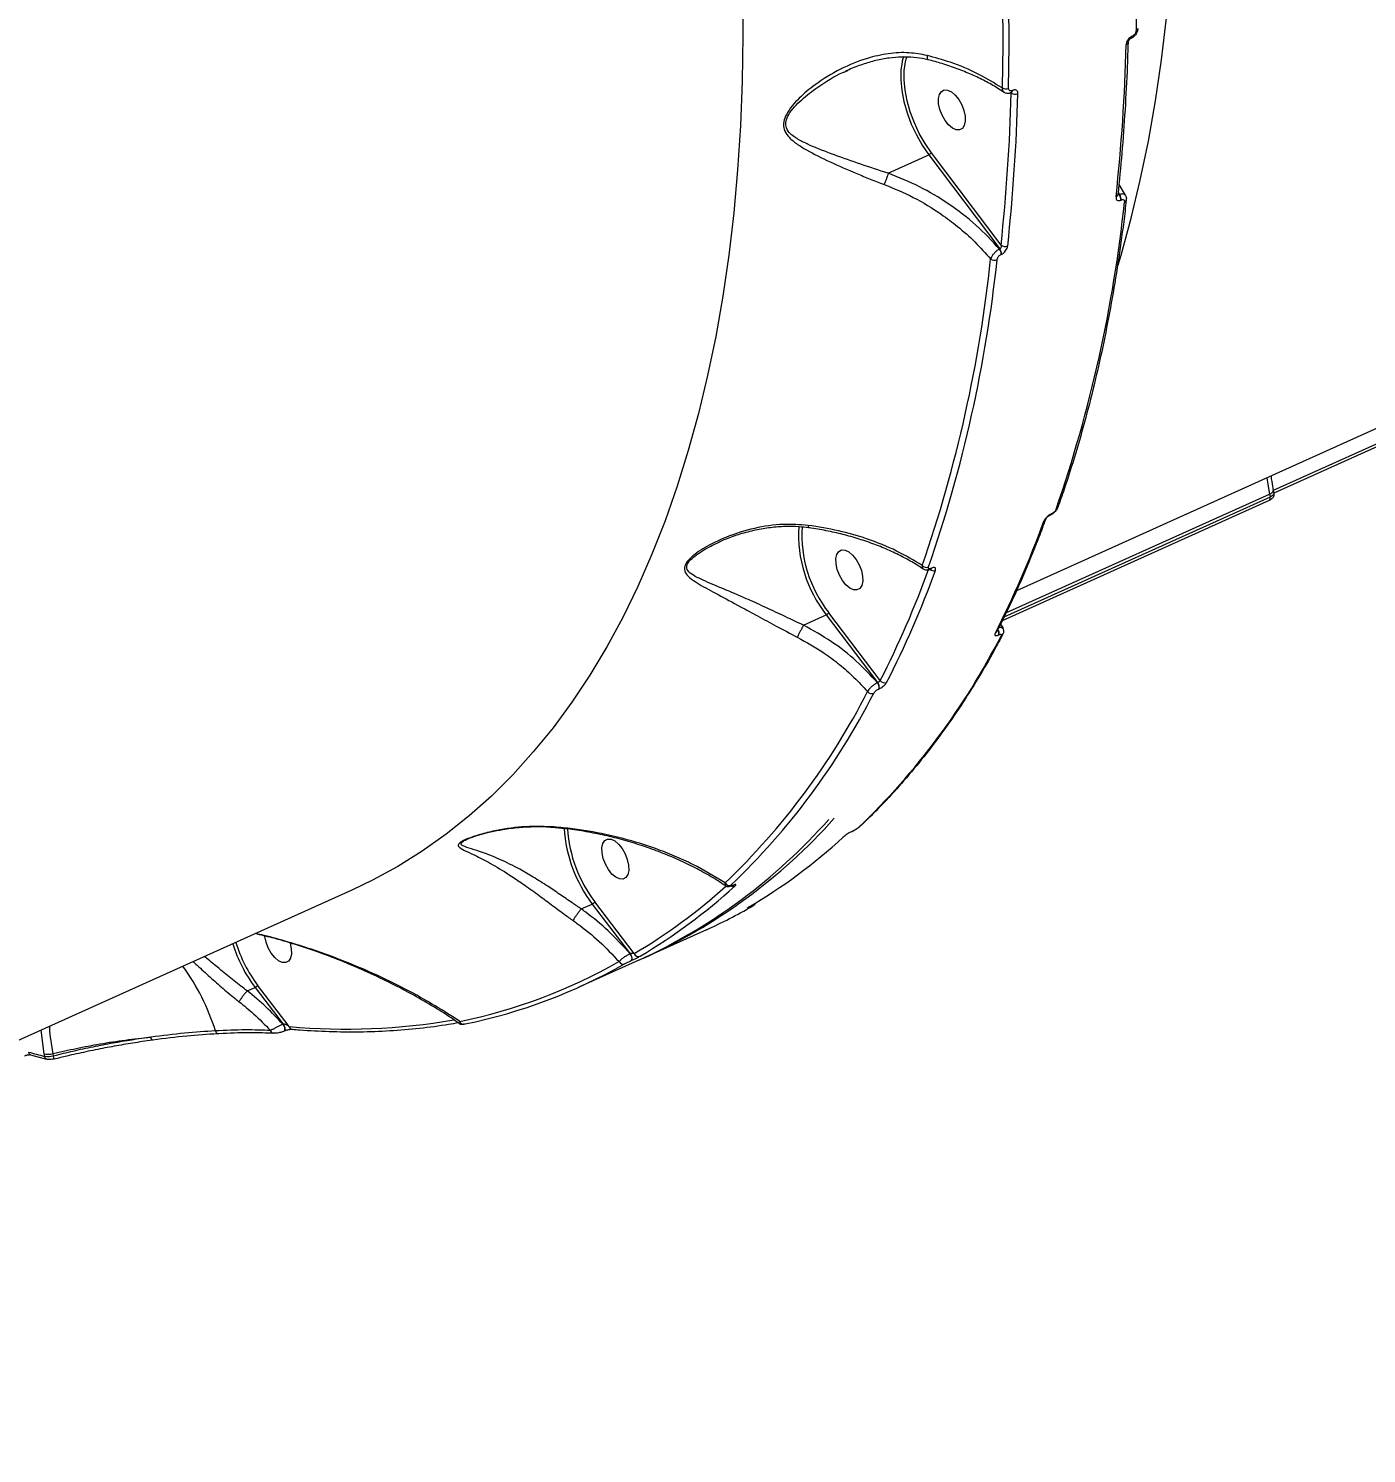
# Model space of a CAD drawing. Header units: millimetres. Extents: x -8422 to 28150, y -6982 to 5510.
# Drawn here: x 3471.5 to 3751.2, y 1146.4 to 1444.4 of the extents above; entities that cross this region are included whole.
import ezdxf

# ---------------------------------------------------------------- set-up
doc = ezdxf.new("R2010")
doc.units = ezdxf.units.MM
doc.layers.add('DIKOM_ОБЪЕКТ', color=7, linetype='Continuous')
doc.layers.add('DIKOM_РАЗМЕР_ОБЪЕКТА', color=7, linetype='Continuous')
doc.styles.add('style1', font='arial.ttf', dxfattribs={"width": 0.8})
doc.dimstyles.new('1-50', dxfattribs={"dimtxt": 300, "dimasz": 200, "dimexe": 100, "dimexo": 0, "dimgap": 100, "dimtad": 1, "dimdec": 0, "dimtxsty": 'style1', "dimcen": 0, "dimclrd": 7, "dimclre": 7, "dimadec": 1, "dimazin": 2, "dimtfac": 1, "dimtdec": 0, "dimtmove": 1, "dimatfit": 3, "dimfxl": 0, "dimlwd": 25, "dimlwe": 18, "dimarcsym": 0})

# ---------------------------------------------------------------- blocks, each defined once
blk = doc.blocks.new('*D1')
at = {"layer": 'Defpoints', "color": 0, "transparency": 16777216}
for p in [(-5348.28, 1737.01), (6047.45, 1360.22), (6047.45, -3315.33)]:
    blk.add_point(p, dxfattribs=at)
at = {"layer": 'DIKOM_РАЗМЕР_ОБЪЕКТА', "color": 7, "lineweight": 18, "transparency": 16777216}
for p, q in [((-5348.28, 1737.01), (-5348.28, -3415.33)), ((6047.45, 1360.22), (6047.45, -3415.33))]:
    blk.add_line(p, q, dxfattribs=at)
at = {"layer": 'DIKOM_РАЗМЕР_ОБЪЕКТА', "color": 7, "lineweight": 25, "transparency": 16777216}
blk.add_line((-5148.28, -3315.33), (5847.45, -3315.33), dxfattribs=at)
at = {"layer": 'DIKOM_РАЗМЕР_ОБЪЕКТА', "color": 7, "transparency": 16777216}
for points in [[(-5148.28, -3282), (-5148.28, -3348.67), (-5348.28, -3315.33)], [(5847.45, -3282), (5847.45, -3348.67), (6047.45, -3315.33)]]:
    blk.add_solid(points, dxfattribs=at)
at = {"layer": 'DIKOM_РАЗМЕР_ОБЪЕКТА', "color": 0, "transparency": 16777216, "insert": (349.59, -3062.16), "char_height": 300, "attachment_point": 5, "style": 'style1'}
blk.add_mtext('11400', dxfattribs=at)

msp = doc.modelspace()

# ---------------------------------------------------------------- linework, layer by layer
at = {"layer": 'DIKOM_ОБЪЕКТ', "color": 7, "linetype": 'Continuous', "lineweight": 15}
for p, q in [((3702.02, 1442.35), (3701.98, 1442.33)), ((3702.24, 1442.79), (3702.19, 1442.78)), ((3654.99, 1438.01), (3655.11, 1438.42)), ((3642.33, 1435.41), (3642.8, 1435.6)), ((3918.39, 1435.17), (3678.02, 1326.84)), ((3677, 1431.01), (3676.96, 1430.99)), ((3677.22, 1431.45), (3677.17, 1431.43)), ((3651.23, 1414.15), (3659.73, 1417.98)), ((3659.73, 1417.98), (3674.56, 1398.31)), ((3674.82, 1399.12), (3660.26, 1418.44)), ((3699.55, 1409.63), (3699.27, 1409.99)), ((3699.29, 1410.23), (3699.61, 1409.65)), ((3699.45, 1411.8), (3700.79, 1409.56)), ((3699.61, 1409.65), (3699.55, 1409.63)), ((3699.9, 1408.52), (3699.96, 1408.55)), ((3674.56, 1398.31), (3674.5, 1398.28)), ((3674.85, 1397.17), (3674.92, 1397.2)), ((3756.52, 1358.96), (3731.73, 1347.79)), ((3756.33, 1358.25), (3731.83, 1347.21)), ((3675.85, 1322.18), (3730.96, 1347.02)), ((3730.96, 1347.02), (3731.08, 1346.42)), ((3731.73, 1347.78), (3731.84, 1347.16)), ((3730.88, 1345.7), (3675.04, 1320.53)), ((3731.08, 1346.42), (3675.43, 1321.34)), ((3685.16, 1342.67), (3685.1, 1342.64)), ((3685.33, 1342.88), (3685.27, 1342.85)), ((3615.61, 1336.84), (3615.89, 1336.96)), ((3660.1, 1331.33), (3660.04, 1331.3)), ((3660.28, 1331.54), (3660.21, 1331.51)), ((3633.51, 1319.64), (3638.28, 1321.79)), ((3638.28, 1321.79), (3649.02, 1307.62)), ((3649.56, 1308.05), (3638.81, 1322.24)), ((3673.89, 1318.19), (3673.89, 1318.2)), ((3674.31, 1317.6), (3674.36, 1317.62)), ((3674.7, 1319.85), (3675.23, 1319)), ((3649.02, 1307.62), (3648.97, 1307.61)), ((3649.27, 1306.28), (3649.31, 1306.3)), ((3643.72, 1276.49), (3643.64, 1276.45)), ((3643.8, 1276.54), (3643.72, 1276.5)), ((3563.11, 1274.81), (3563.26, 1274.87)), ((3539.04, 1264.2), (3298.67, 1155.86)), ((3618.63, 1265.17), (3618.55, 1265.13)), ((3618.71, 1265.22), (3618.63, 1265.18)), ((3618.71, 1265.2), (3618.63, 1265.16)), ((3587.04, 1260.28), (3589.35, 1261.32)), ((3589.35, 1261.32), (3597.27, 1250.93)), ((3598.12, 1250.95), (3589.87, 1261.77)), ((3622.46, 1260.74), (3622.48, 1260.75)), ((3587.04, 1260.28), (3587.04, 1260.27)), ((3613.2, 1255.94), (3600.67, 1250.29)), ((3599.1, 1249.59), (3586.57, 1243.94)), ((3597.27, 1250.93), (3597.24, 1250.91)), ((3597.42, 1249.45), (3597.44, 1249.46)), ((3517.21, 1243.14), (3518.83, 1243.87)), ((3517.21, 1243.14), (3517.21, 1243.13)), ((3518.83, 1243.87), (3524.71, 1236.2)), ((3525.96, 1235.7), (3519.35, 1244.32)), ((3474.06, 1234.91), (3474.7, 1230.01)), ((3511.09, 1234.2), (3510.83, 1234.18)), ((3522.72, 1234.29), (3522.74, 1234.29)), ((3524.71, 1236.2), (3524.64, 1236.17)), ((3524.86, 1234.72), (3524.79, 1234.69)), ((3475.33, 1228.84), (3471.98, 1229.74)), ((3474.7, 1230.01), (3474.8, 1229.46)), ((3476.72, 1229.53), (3476.63, 1230.04))]:
    msp.add_line(p, q, dxfattribs=at)
at = {"layer": 'DIKOM_ОБЪЕКТ', "color": 7, "linetype": 'Continuous', "lineweight": 15, "flags": 128}
for points in [[(3698.93, 1519.38), (3700.07, 1509.6), (3701.04, 1499.9), (3701.82, 1490.3), (3702.43, 1480.8), (3702.85, 1471.42), (3703.1, 1462.14), (3703.16, 1452.99), (3703.04, 1443.96)], [(3670.96, 1507.22), (3672.1, 1497.46), (3673.06, 1487.78), (3673.84, 1478.2), (3674.44, 1468.73), (3674.86, 1459.36), (3675.11, 1450.11), (3675.17, 1440.98), (3675.05, 1431.97)], [(3676.41, 1431.89), (3676.53, 1440.92), (3676.46, 1450.07), (3676.22, 1459.34), (3675.8, 1468.73), (3675.19, 1478.23), (3674.41, 1487.83), (3673.45, 1497.52), (3672.31, 1507.31)], [(3620.78, 1452.57), (3620.85, 1442.89), (3620.7, 1433.37), (3620.33, 1424.02), (3619.73, 1414.84), (3618.92, 1405.84), (3617.88, 1397.03), (3616.63, 1388.43), (3615.15, 1380.03), (3613.46, 1371.86), (3611.55, 1363.9), (3609.43, 1356.18), (3607.1, 1348.69), (3604.56, 1341.45), (3601.81, 1334.46), (3598.86, 1327.73), (3595.71, 1321.27), (3592.36, 1315.07), (3588.81, 1309.15), (3585.07, 1303.52), (3581.14, 1298.17), (3577.02, 1293.12), (3572.73, 1288.36), (3568.25, 1283.9), (3563.61, 1279.75), (3558.79, 1275.91), (3553.81, 1272.38), (3548.67, 1269.17), (3543.38, 1266.28), (3539.04, 1264.2)], [(3699.32, 1394.98), (3699.92, 1397), (3702.03, 1404.72), (3703.94, 1412.68), (3705.63, 1420.86), (3707.1, 1429.26), (3708.36, 1437.86), (3709.39, 1446.67)], [(3654.11, 1437.37), (3653.88, 1435.73), (3653.85, 1433.67), (3654.06, 1431.45), (3654.51, 1429.14), (3655.18, 1426.78), (3656.06, 1424.43), (3657.13, 1422.15), (3658.36, 1419.98), (3659.73, 1417.98)], [(3654.41, 1438.54), (3654.16, 1437.59), (3654.11, 1437.37)], [(3660.26, 1418.44), (3658.93, 1420.38), (3657.73, 1422.48), (3656.69, 1424.69), (3655.84, 1426.97), (3655.19, 1429.26), (3654.76, 1431.5), (3654.56, 1433.65), (3654.59, 1435.65), (3654.85, 1437.46), (3654.99, 1438.01)], [(3665.24, 1430.49), (3665.98, 1429.57), (3666.6, 1428.47), (3667.06, 1427.28), (3667.31, 1426.09), (3667.34, 1425.02), (3667.14, 1424.13), (3666.73, 1423.51), (3666.15, 1423.2), (3665.43, 1423.22), (3664.64, 1423.59), (3663.85, 1424.26), (3663.11, 1425.19), (3662.48, 1426.29), (3662.03, 1427.48), (3661.77, 1428.66), (3661.74, 1429.74), (3661.94, 1430.63), (3662.35, 1431.25), (3662.94, 1431.56), (3663.65, 1431.53), (3664.44, 1431.17), (3665.24, 1430.49)], [(3730.43, 1350.45), (3730.63, 1349.03), (3730.96, 1347.02)], [(3730.96, 1347.02), (3731.25, 1347.16), (3731.47, 1347.32), (3731.63, 1347.48), (3731.72, 1347.63), (3731.73, 1347.78)], [(3643.79, 1334.3), (3644.53, 1333.37), (3645.15, 1332.27), (3645.61, 1331.08), (3645.86, 1329.9), (3645.89, 1328.82), (3645.69, 1327.93), (3645.28, 1327.31), (3644.7, 1327), (3643.98, 1327.03), (3643.19, 1327.39), (3642.4, 1328.06), (3641.66, 1328.99), (3641.03, 1330.09), (3640.58, 1331.28), (3640.32, 1332.46), (3640.3, 1333.54), (3640.49, 1334.43), (3640.9, 1335.05), (3641.49, 1335.36), (3642.2, 1335.33), (3642.99, 1334.97), (3643.79, 1334.3)], [(3643.64, 1276.45), (3643.67, 1276.47), (3643.72, 1276.5)], [(3643.72, 1276.49), (3643.75, 1276.5), (3643.8, 1276.54)], [(3645.21, 1277.44), (3645.15, 1277.39), (3645.01, 1277.31)], [(3594.85, 1273.83), (3595.59, 1272.9), (3596.22, 1271.8), (3596.67, 1270.61), (3596.93, 1269.43), (3596.96, 1268.35), (3596.76, 1267.46), (3596.35, 1266.84), (3595.76, 1266.53), (3595.05, 1266.56), (3594.26, 1266.92), (3593.46, 1267.59), (3592.72, 1268.52), (3592.1, 1269.62), (3591.64, 1270.81), (3591.39, 1271.99), (3591.36, 1273.07), (3591.56, 1273.96), (3591.97, 1274.58), (3592.55, 1274.89), (3593.27, 1274.86), (3594.06, 1274.5), (3594.85, 1273.83)], [(3618.56, 1265.13), (3618.58, 1265.14), (3618.63, 1265.18)], [(3618.63, 1265.17), (3618.66, 1265.18), (3618.71, 1265.22)], [(3526.15, 1253.17), (3526.16, 1253.16), (3526.41, 1251.98), (3526.44, 1250.9), (3526.24, 1250.01), (3525.83, 1249.39), (3525.25, 1249.08), (3524.53, 1249.11), (3523.74, 1249.47), (3522.95, 1250.14), (3522.21, 1251.07), (3521.58, 1252.17), (3521.13, 1253.36), (3520.87, 1254.54), (3520.86, 1254.64)], [(3597.24, 1250.91), (3597.37, 1250.72), (3597.48, 1250.5), (3597.56, 1250.28), (3597.6, 1250.05), (3597.61, 1249.85), (3597.58, 1249.67), (3597.51, 1249.54), (3597.42, 1249.45)], [(3597.27, 1250.93), (3597.4, 1250.73), (3597.5, 1250.51), (3597.58, 1250.29), (3597.62, 1250.06), (3597.63, 1249.86), (3597.6, 1249.68), (3597.54, 1249.55), (3597.44, 1249.46)], [(3510.55, 1234.78), (3510.61, 1234.62), (3510.69, 1234.48), (3510.78, 1234.37), (3510.87, 1234.28), (3510.98, 1234.23), (3511.08, 1234.21), (3511.09, 1234.21)], [(3511.09, 1234.21), (3511.19, 1234.22), (3511.29, 1234.27)], [(3524.64, 1236.17), (3524.79, 1235.94), (3524.9, 1235.68), (3524.98, 1235.41), (3525, 1235.16), (3524.98, 1234.95), (3524.91, 1234.78), (3524.79, 1234.69), (3524.78, 1234.68)], [(3524.71, 1236.2), (3524.86, 1235.97), (3524.97, 1235.71), (3525.05, 1235.44), (3525.07, 1235.19), (3525.05, 1234.98), (3524.97, 1234.81), (3524.86, 1234.72)], [(3497.37, 1232.89), (3497.39, 1232.89), (3497.45, 1232.9), (3497.49, 1232.95)], [(3476.79, 1228.91), (3476.79, 1228.9), (3476.78, 1228.9)]]:
    msp.add_lwpolyline(points, dxfattribs=at)
at = {"layer": 'DIKOM_ОБЪЕКТ', "color": 7, "linetype": 'Continuous', "lineweight": 15}
for centre, radius, start, end in [((3701.74, 1442.72), 0.46, 301.4689, 6.8213), ((3701.78, 1442.74), 0.462, 302.272, 6.7209), ((3702.87, 1444.49), 0.551, 287.9101, 351.3241), ((3302.88, 1451.68), 398.26, 353.8757, 358.4675), ((3700.83, 1441.55), 0.548, 287.7298, 351.4965), ((3280, 1441.55), 397.09, 353.8655, 358.4594), ((3675.81, 1433.31), 1.54, 240.4023, 292.9071), ((3280.4, 1441.46), 398.09, 353.866, 358.4592), ((3677.76, 1432.14), 1.5, 237.2938, 293.1695), ((3676.71, 1431.38), 0.462, 302.004, 6.736), ((3676.76, 1431.4), 0.461, 301.8862, 6.7557), ((3659.26, 1419.06), 1.17, 293.7541, 328.1924), ((3698.67, 1409.73), 0.572, 289.1932, 349.5417), ((3698.22, 1408.59), 1.68, 357.4584, 37.8568), ((3698.28, 1408.62), 1.68, 357.4584, 37.8568), ((3412.12, 1438.66), 290.13, 340.9282, 353.9568), ((3700.45, 1408.66), 0.578, 289.5164, 349.0633), ((3673.17, 1397.25), 1.68, 357.4575, 37.8465), ((3673.23, 1397.27), 1.68, 357.4573, 37.8465), ((3675.68, 1400.22), 1.4, 231.8111, 292.492), ((3384.88, 1426.72), 289.38, 340.9151, 353.9469), ((3385.6, 1426.63), 290.01, 340.915, 353.947), ((3673.47, 1397.35), 1.41, 234.3963, 292.2361), ((3686.08, 1344.45), 0.644, 292.3416, 339.2432), ((3730.49, 1346.19), 0.63, 309.2064, 20.8261), ((3490.75, 1411.21), 205.26, 332.9568, 340.1013), ((3683.51, 1341.94), 0.644, 292.3478, 339.5626), ((3684.95, 1342.94), 0.332, 296.0641, 344.1767), ((3685.01, 1342.97), 0.333, 296.5198, 344.1354), ((3659.83, 1338.66), 27.37, 176.7253, 218.0664), ((3659.38, 1338.5), 26.22, 176.2523, 218.3052), ((3659.24, 1332.94), 1.22, 223.505, 290.8776), ((3467.31, 1401.15), 204.66, 332.9407, 340.088), ((3468.2, 1400.97), 205.16, 332.941, 340.088), ((3660.66, 1332.21), 1.19, 232.7163, 291.3435), ((3659.89, 1331.6), 0.334, 296.677, 344.0434), ((3659.96, 1331.63), 0.332, 295.596, 344.1458), ((3541.44, 1385.52), 149.79, 313.7446, 332.9606), ((3673.29, 1318.51), 0.677, 293.3423, 332.1719), ((3673.09, 1318), 1.28, 341.9346, 34.2136), ((3673.12, 1318.02), 1.29, 342.0043, 35.4505), ((3674.59, 1318.05), 0.678, 293.377, 331.7774), ((3513.85, 1373.7), 149.41, 313.7244, 332.9447), ((3514.85, 1373.49), 149.74, 313.7243, 332.9447), ((3647.8, 1306.46), 1.15, 218.7314, 290.3265), ((3647.88, 1306.67), 1.44, 344.2864, 40.7034), ((3647.93, 1306.69), 1.44, 344.2792, 40.7106), ((3650.5, 1308.73), 1.16, 215.682, 290.2624), ((3549.63, 1357.78), 118.97, 294.5739, 318.5343), ((3551.32, 1358.31), 118.76, 294.1402, 318.2589), ((3612.55, 1278.95), 29.15, 183.5692, 217.2314), ((3612.4, 1278.88), 28.29, 183.7274, 217.2154), ((3561.94, 1362.42), 118.19, 300.5441, 312.5129), ((3538.32, 1352.39), 117.75, 300.5188, 312.0788), ((3539.32, 1352.21), 118.17, 300.5224, 312.4926), ((3618, 1266.24), 1.02, 210.319, 289.7165), ((3618.8, 1265.9), 0.896, 245.6916, 292.4622), ((3567.01, 1358.43), 112.42, 294.2632, 299.75), ((3622.22, 1261.08), 0.416, 305.1584, 348.7563), ((3622.24, 1261.09), 0.416, 305.1379, 349.3162), ((3543.67, 1262.3), 30.93, 197.5188, 216.5815), ((3543.49, 1262.22), 30.05, 197.3264, 216.557), ((3538.98, 1347.43), 112.97, 281.5722, 299.6899), ((3540.04, 1347.16), 113.22, 281.5722, 299.6899), ((3595.8, 1249.7), 0.952, 205.6893, 289.7712), ((3599.01, 1251.32), 0.968, 202.2431, 289.3866), ((3464.86, 1220.31), 47.93, 17.5796, 35.7323), ((3537.89, 1366.94), 131.78, 264.8044, 279.8217), ((3562.45, 1237.04), 0.858, 199.9621, 290.4602), ((3522.83, 1235.08), 0.792, 195.2365, 261.8253), ((3526.77, 1235.88), 0.83, 192.3598, 261.9897), ((3497.87, 1233.55), 0.828, 184.8147, 232.8165), ((3521.44, 1411.42), 187.84, 254.5705, 255.6232), ((3472.21, 1230.45), 0.754, 188.0231, 252.07), ((3475.6, 1233.83), 3.92, 256.6666, 285.1256), ((3475.55, 1229.57), 0.763, 188.5163, 252.9608), ((3475.03, 1229.02), 1.77, 356.3999, 16.8518)]:
    msp.add_arc(centre, radius, start, end, dxfattribs=at)
for points, knots in [([(3702.19, 1442.78), (3702.11, 1442.73), (3701.89, 1442.62), (3701.56, 1442.32), (3701.25, 1441.91), (3701.04, 1441.46), (3701.01, 1441.17), (3700.99, 1441.03)], [0, 0, 0, 0, 0.140749, 0.355296, 0.57002, 0.784981, 1, 1, 1, 1]), ([(3701.98, 1442.33), (3701.95, 1442.31), (3701.9, 1442.29), (3701.77, 1442.19), (3701.63, 1442.05), (3701.5, 1441.87), (3701.41, 1441.69), (3701.37, 1441.55), (3701.37, 1441.48), (3701.37, 1441.47), (3701.37, 1441.47)], [0, 0, 0, 0, 0.116287, 0.258295, 0.403753, 0.564645, 0.726338, 0.866582, 0.997446, 1, 1, 1, 1]), ([(3703.4, 1444.4), (3703.4, 1444.34), (3703.41, 1444.06), (3703.24, 1443.55), (3702.84, 1442.92), (3702.39, 1442.5), (3702.08, 1442.4), (3702.02, 1442.38)], [0, 0, 0, 0, 0.076517, 0.330706, 0.615394, 0.916827, 1, 1, 1, 1]), ([(3703.04, 1443.96), (3703.03, 1443.87), (3703.01, 1443.68), (3702.87, 1443.37), (3702.67, 1443.1), (3702.44, 1442.9), (3702.3, 1442.82), (3702.24, 1442.79)], [0, 0, 0, 0, 0.214288, 0.428456, 0.64291, 0.857752, 1, 1, 1, 1]), ([(3659.35, 1438.77), (3658.1, 1439), (3655.43, 1439.5), (3651.21, 1439.23), (3646.36, 1438.15), (3641.14, 1436.01), (3636.38, 1433.09), (3633.08, 1430.36), (3631.11, 1428.24), (3629.95, 1426.58), (3629.46, 1425.33), (3629.3, 1424.27), (3629.42, 1423.14), (3630.34, 1421.68), (3632, 1420.31), (3634.86, 1418.55), (3639.02, 1416.5), (3643.61, 1414.49), (3647.46, 1412.91), (3649.4, 1412.17), (3650.38, 1411.8)], [0, 0, 0, 0, 0.059057, 0.126773, 0.196529, 0.289998, 0.386194, 0.452771, 0.486432, 0.520908, 0.548914, 0.554251, 0.580048, 0.615212, 0.661736, 0.709495, 0.806142, 0.905606, 0.952554, 1, 1, 1, 1]), ([(3701.37, 1441.47), (3701.32, 1439.83), (3701.17, 1435.09), (3700.77, 1427.36), (3700.12, 1418.37), (3699.53, 1412.53), (3699.24, 1409.63)], [0, 0, 0, 0, 0.14989, 0.434712, 0.719549, 1, 1, 1, 1]), ([(3659.52, 1437.86), (3659.34, 1437.91), (3658.39, 1438.18), (3656.56, 1438.39), (3654.03, 1438.49), (3651.36, 1438.26), (3648.6, 1437.75), (3645.81, 1436.91), (3643.7, 1436.13), (3642.56, 1435.56), (3642.33, 1435.44)], [0, 0, 0, 0, 0.031565, 0.16814, 0.312717, 0.465073, 0.623878, 0.787334, 0.956278, 1, 1, 1, 1]), ([(3659.35, 1438.77), (3659.35, 1438.74), (3659.34, 1438.62), (3659.35, 1438.34), (3659.4, 1438.03), (3659.49, 1437.96), (3659.54, 1437.92)], [0, 0, 0, 0, 0.066808, 0.261712, 0.634806, 1, 1, 1, 1]), ([(3675.05, 1431.97), (3673.43, 1432.98), (3670.16, 1435.01), (3664.76, 1437.26), (3660.98, 1438.32), (3659.35, 1438.77)], [0, 0, 0, 0, 0.355857, 0.721482, 1, 1, 1, 1]), ([(3675.38, 1431.05), (3674.94, 1431.35), (3673.73, 1432.18), (3671.49, 1433.43), (3668.69, 1434.79), (3665.68, 1436.01), (3662.62, 1437.06), (3660.52, 1437.62), (3659.52, 1437.88)], [0, 0, 0, 0, 0.101142, 0.282288, 0.465096, 0.64933, 0.834595, 1, 1, 1, 1]), ([(3651.23, 1414.15), (3651.23, 1414.15), (3649.27, 1414.74), (3645.39, 1416.05), (3639.85, 1417.99), (3635.61, 1419.61), (3632.62, 1421.05), (3630.9, 1422.17), (3629.89, 1423.42), (3629.76, 1424.44), (3629.92, 1425.39), (3630.42, 1426.54), (3631.6, 1428.05), (3633.61, 1430.03), (3636.96, 1432.53), (3640.07, 1434.55), (3642.14, 1435.34), (3642.33, 1435.41)], [0, 0, 0, 0, 0.000024, 0.134141, 0.271818, 0.413081, 0.478001, 0.543998, 0.590615, 0.623745, 0.630588, 0.66698, 0.71252, 0.759869, 0.853445, 0.986861, 1, 1, 1, 1]), ([(3675.05, 1431.97), (3675.06, 1431.8), (3675.09, 1431.47), (3675.24, 1431.17), (3675.38, 1431.11), (3675.41, 1431.1)], [0, 0, 0, 0, 0.461246, 0.922062, 1, 1, 1, 1]), ([(3676.96, 1430.99), (3676.96, 1430.99), (3676.77, 1430.88), (3676.36, 1430.8), (3675.81, 1430.84), (3675.54, 1431.02), (3675.43, 1431.09)], [0, 0, 0, 0, 0.000504, 0.401892, 0.753919, 1, 1, 1, 1]), ([(3677.17, 1431.43), (3677.11, 1431.41), (3676.97, 1431.35), (3676.75, 1431.35), (3676.56, 1431.45), (3676.43, 1431.63), (3676.41, 1431.81), (3676.41, 1431.89)], [0, 0, 0, 0, 0.142274, 0.357097, 0.571551, 0.785711, 1, 1, 1, 1]), ([(3677.05, 1431.03), (3677.06, 1431.03), (3677.06, 1431.03), (3677.04, 1431.02), (3677, 1431.01), (3677, 1431)], [0, 0, 0, 0, 0.322619, 0.986097, 1, 1, 1, 1]), ([(3678.35, 1430.76), (3678.34, 1430.89), (3678.33, 1431.15), (3678.13, 1431.43), (3677.84, 1431.57), (3677.52, 1431.57), (3677.3, 1431.48), (3677.22, 1431.45)], [0, 0, 0, 0, 0.215013, 0.429976, 0.644691, 0.859234, 1, 1, 1, 1]), ([(3651.23, 1414.15), (3651.18, 1413.97), (3651.06, 1413.6), (3650.84, 1412.96), (3650.63, 1412.4), (3650.47, 1412.02), (3650.4, 1411.85), (3650.38, 1411.8)], [0, 0, 0, 0, 0.248793, 0.497578, 0.746371, 0.912679, 1, 1, 1, 1]), ([(3651.23, 1414.15), (3651.23, 1414.15), (3651.23, 1414.15), (3651.23, 1414.15), (3651.23, 1414.15), (3651.23, 1414.15)], [0, 0, 0, 0, 0.488877, 0.858939, 1, 1, 1, 1]), ([(3674.5, 1398.28), (3672.91, 1399.98), (3669.7, 1403.43), (3663.99, 1407.78), (3657.82, 1411.5), (3653.45, 1413.26), (3651.23, 1414.15)], [0, 0, 0, 0, 0.251651, 0.50986, 0.751871, 1, 1, 1, 1]), ([(3650.38, 1411.8), (3652.43, 1410.95), (3656.6, 1409.23), (3661.67, 1406.11), (3665.92, 1402.92), (3669.44, 1399.82), (3671.57, 1397.41), (3672.65, 1396.2)], [0, 0, 0, 0, 0.239879, 0.485875, 0.639421, 0.818549, 1, 1, 1, 1]), ([(3699.24, 1409.63), (3699.24, 1409.62), (3699.23, 1409.6), (3699.23, 1409.61), (3699.23, 1409.61)], [0, 0, 0, 0, 0.527453, 1, 1, 1, 1]), ([(3699.55, 1409.63), (3699.51, 1409.61), (3699.47, 1409.6), (3699.38, 1409.61), (3699.32, 1409.62), (3699.28, 1409.65), (3699.28, 1409.65)], [0, 0, 0, 0, 0.396715, 0.481733, 0.995215, 1, 1, 1, 1]), ([(3700.78, 1409.56), (3700.78, 1409.57), (3700.74, 1409.69), (3700.51, 1409.79), (3700.12, 1409.82), (3699.78, 1409.71), (3699.61, 1409.65)], [0, 0, 0, 0, 0.049259, 0.365403, 0.682324, 1, 1, 1, 1]), ([(3700.78, 1409.55), (3700.82, 1409.49), (3700.96, 1409.31), (3701.04, 1408.95), (3701.01, 1408.67), (3701, 1408.55)], [0, 0, 0, 0, 0.198858, 0.647673, 1, 1, 1, 1]), ([(3701.01, 1408.55), (3700.83, 1407.02), (3700.31, 1402.58), (3699.29, 1395.38), (3697.9, 1387), (3696.32, 1378.8), (3694.54, 1370.81), (3692.56, 1363.01), (3690.4, 1355.43), (3688.42, 1349.18), (3687.13, 1345.51), (3686.68, 1344.22)], [0, 0, 0, 0, 0.065274, 0.189306, 0.313343, 0.437382, 0.561422, 0.68546, 0.809496, 0.933528, 1, 1, 1, 1]), ([(3698.86, 1409.19), (3698.86, 1409.09), (3698.85, 1408.86), (3698.97, 1408.59), (3699.2, 1408.42), (3699.52, 1408.38), (3699.77, 1408.47), (3699.9, 1408.52)], [0, 0, 0, 0, 0.1742, 0.389608, 0.595834, 0.797904, 1, 1, 1, 1]), ([(3699.96, 1408.55), (3700.05, 1408.58), (3700.21, 1408.64), (3700.42, 1408.61), (3700.57, 1408.5), (3700.65, 1408.33), (3700.64, 1408.18), (3700.64, 1408.11)], [0, 0, 0, 0, 0.203961, 0.407977, 0.613548, 0.826562, 1, 1, 1, 1]), ([(3674.5, 1398.28), (3674.41, 1398.23), (3674.15, 1398.09), (3673.7, 1397.75), (3673.22, 1397.25), (3672.83, 1396.7), (3672.71, 1396.37), (3672.65, 1396.2)], [0, 0, 0, 0, 0.113168, 0.325929, 0.547984, 0.775432, 1, 1, 1, 1]), ([(3674.82, 1399.12), (3674.83, 1399.04), (3674.85, 1398.89), (3674.82, 1398.67), (3674.76, 1398.49), (3674.68, 1398.39), (3674.62, 1398.34), (3674.59, 1398.32), (3674.56, 1398.31)], [0, 0, 0, 0, 0.255353, 0.498891, 0.716715, 0.861629, 0.906955, 1, 1, 1, 1]), ([(3674.92, 1397.2), (3674.98, 1397.23), (3675.19, 1397.33), (3675.53, 1397.6), (3675.87, 1398.02), (3676.13, 1398.49), (3676.19, 1398.78), (3676.22, 1398.93)], [0, 0, 0, 0, 0.108299, 0.320439, 0.543063, 0.771573, 1, 1, 1, 1]), ([(3674, 1396.05), (3674.02, 1396.14), (3674.06, 1396.33), (3674.23, 1396.64), (3674.45, 1396.91), (3674.67, 1397.08), (3674.81, 1397.15), (3674.85, 1397.17)], [0, 0, 0, 0, 0.228854, 0.45786, 0.678551, 0.888374, 1, 1, 1, 1]), ([(3731.26, 1350.83), (3731.31, 1350.44), (3731.43, 1349.44), (3731.61, 1348.41), (3731.73, 1347.78)], [0, 0, 0, 0, 0.39305, 1, 1, 1, 1]), ([(3731.82, 1347.16), (3731.84, 1347.07), (3731.88, 1346.85), (3731.79, 1346.52), (3731.6, 1346.2), (3731.31, 1345.93), (3731.06, 1345.77), (3730.89, 1345.71), (3730.88, 1345.7)], [0, 0, 0, 0, 0.139718, 0.333338, 0.518246, 0.714696, 0.990166, 1, 1, 1, 1]), ([(3731.83, 1347.16), (3731.83, 1347.09), (3731.83, 1346.93), (3731.56, 1346.66), (3731.24, 1346.5), (3731.08, 1346.42)], [0, 0, 0, 0, 0.31349, 0.656701, 1, 1, 1, 1]), ([(3686.67, 1344.23), (3686.66, 1344.17), (3686.59, 1343.93), (3686.31, 1343.54), (3685.82, 1343.06), (3685.41, 1342.76), (3685.18, 1342.68), (3685.16, 1342.68)], [0, 0, 0, 0, 0.077264, 0.365484, 0.655196, 0.967264, 1, 1, 1, 1]), ([(3684.11, 1341.71), (3683.65, 1340.47), (3682.32, 1336.88), (3679.97, 1331.11), (3677.04, 1324.49), (3674.94, 1320.28), (3673.89, 1318.19)], [0, 0, 0, 0, 0.149888, 0.434573, 0.719245, 1, 1, 1, 1]), ([(3685.27, 1342.85), (3685.2, 1342.81), (3685, 1342.72), (3684.64, 1342.47), (3684.24, 1342.11), (3683.92, 1341.71), (3683.81, 1341.47), (3683.75, 1341.35)], [0, 0, 0, 0, 0.108291, 0.320419, 0.54308, 0.771575, 1, 1, 1, 1]), ([(3685.1, 1342.64), (3685.05, 1342.62), (3684.94, 1342.56), (3684.74, 1342.43), (3684.52, 1342.25), (3684.33, 1342.05), (3684.19, 1341.87), (3684.12, 1341.74), (3684.11, 1341.73), (3684.11, 1341.72)], [0, 0, 0, 0, 0.1263, 0.263183, 0.424213, 0.601332, 0.762934, 0.907023, 1, 1, 1, 1]), ([(3686.33, 1343.86), (3686.29, 1343.78), (3686.22, 1343.62), (3686.01, 1343.36), (3685.75, 1343.12), (3685.51, 1342.96), (3685.38, 1342.9), (3685.33, 1342.88)], [0, 0, 0, 0, 0.228789, 0.457833, 0.678477, 0.888346, 1, 1, 1, 1]), ([(3634.48, 1340.5), (3632.75, 1340.63), (3628.98, 1340.91), (3623.16, 1340), (3617.97, 1338.38), (3614.27, 1336.66), (3611.98, 1335.32), (3610.42, 1334.2), (3609.19, 1333.03), (3608.7, 1332.15), (3608.54, 1331.24), (3608.89, 1330.29), (3610.07, 1329.24), (3612.22, 1327.85), (3615.58, 1326.05), (3619.77, 1323.81), (3623.91, 1321.57), (3627.88, 1319.39), (3630.74, 1317.89), (3632.22, 1317.11)], [0, 0, 0, 0, 0.079018, 0.172179, 0.268057, 0.328729, 0.361058, 0.393899, 0.422332, 0.451319, 0.459944, 0.498991, 0.544604, 0.591434, 0.68762, 0.786581, 0.854676, 0.924444, 1, 1, 1, 1]), ([(3634.57, 1339.97), (3633.91, 1340.06), (3632.28, 1340.28), (3629.63, 1340.29), (3626.58, 1340.06), (3623.41, 1339.53), (3620.3, 1338.71), (3617.66, 1337.82), (3616.17, 1337.13), (3615.6, 1336.86)], [0, 0, 0, 0, 0.101914, 0.250214, 0.406953, 0.571152, 0.743378, 0.901661, 1, 1, 1, 1]), ([(3658.36, 1332.1), (3656.62, 1333.15), (3653.1, 1335.28), (3647.09, 1337.67), (3640.84, 1339.48), (3636.62, 1340.16), (3634.48, 1340.5)], [0, 0, 0, 0, 0.262565, 0.532662, 0.763646, 1, 1, 1, 1]), ([(3634.48, 1340.5), (3634.48, 1340.45), (3634.49, 1340.31), (3634.51, 1340.11), (3634.54, 1339.98), (3634.57, 1340.01), (3634.58, 1340.01)], [0, 0, 0, 0, 0.169548, 0.492333, 0.975299, 1, 1, 1, 1]), ([(3658.56, 1331.32), (3658.21, 1331.57), (3657.05, 1332.38), (3654.83, 1333.63), (3651.93, 1335.08), (3648.82, 1336.39), (3645.57, 1337.53), (3642.19, 1338.52), (3638.71, 1339.31), (3636.16, 1339.8), (3634.76, 1339.97), (3634.57, 1339.99)], [0, 0, 0, 0, 0.056742, 0.188941, 0.321436, 0.454234, 0.587036, 0.718328, 0.849127, 0.979493, 1, 1, 1, 1]), ([(3633.51, 1319.63), (3633.51, 1319.63), (3632.03, 1320.32), (3629.21, 1321.65), (3625.21, 1323.53), (3621.04, 1325.41), (3616.68, 1327.27), (3613.16, 1328.7), (3610.81, 1329.83), (3609.52, 1330.67), (3609.05, 1331.48), (3609.15, 1332.22), (3609.37, 1332.66), (3609.91, 1333.35), (3610.83, 1334.17), (3612.37, 1335.2), (3613.99, 1336.14), (3615.11, 1336.62), (3615.61, 1336.84)], [0, 0, 0, 0, 0.000047, 0.109402, 0.209145, 0.31131, 0.452468, 0.597244, 0.662774, 0.7294, 0.782535, 0.79398, 0.823565, 0.83243, 0.871019, 0.91659, 0.963241, 1, 1, 1, 1]), ([(3658.36, 1332.1), (3658.35, 1331.98), (3658.32, 1331.72), (3658.41, 1331.46), (3658.54, 1331.38), (3658.58, 1331.36)], [0, 0, 0, 0, 0.365558, 0.818631, 1, 1, 1, 1]), ([(3660.04, 1331.31), (3660, 1331.29), (3659.78, 1331.18), (3659.39, 1331.11), (3658.91, 1331.14), (3658.68, 1331.29), (3658.59, 1331.35)], [0, 0, 0, 0, 0.081556, 0.48175, 0.795069, 1, 1, 1, 1]), ([(3660.21, 1331.51), (3660.13, 1331.48), (3659.97, 1331.42), (3659.78, 1331.42), (3659.67, 1331.49), (3659.63, 1331.63), (3659.66, 1331.75), (3659.68, 1331.8)], [0, 0, 0, 0, 0.203959, 0.408026, 0.613526, 0.826499, 1, 1, 1, 1]), ([(3660.23, 1331.38), (3660.23, 1331.38), (3660.24, 1331.38), (3660.19, 1331.37), (3660.13, 1331.34), (3660.1, 1331.33)], [0, 0, 0, 0, 0.186255, 0.666502, 1, 1, 1, 1]), ([(3661.1, 1331.1), (3661.12, 1331.18), (3661.17, 1331.36), (3661.11, 1331.57), (3660.93, 1331.68), (3660.65, 1331.68), (3660.4, 1331.59), (3660.28, 1331.54)], [0, 0, 0, 0, 0.174151, 0.389576, 0.595819, 0.797878, 1, 1, 1, 1]), ([(3638.81, 1322.24), (3638.8, 1322.23), (3638.79, 1322.21), (3638.75, 1322.15), (3638.68, 1322.07), (3638.56, 1321.96), (3638.42, 1321.85), (3638.33, 1321.81), (3638.28, 1321.79)], [0, 0, 0, 0, 0.070159, 0.141449, 0.356038, 0.570753, 0.785413, 1, 1, 1, 1]), ([(3633.51, 1319.63), (3633.42, 1319.46), (3633.24, 1319.13), (3632.92, 1318.52), (3632.62, 1317.92), (3632.4, 1317.47), (3632.28, 1317.22), (3632.24, 1317.13), (3632.22, 1317.11)], [0, 0, 0, 0, 0.212692, 0.4254, 0.638111, 0.850805, 0.961928, 1, 1, 1, 1]), ([(3633.51, 1319.64), (3633.51, 1319.63), (3633.51, 1319.63), (3633.51, 1319.63), (3633.51, 1319.63)], [0, 0, 0, 0, 0.619143, 1, 1, 1, 1]), ([(3648.97, 1307.61), (3647.55, 1309.13), (3644.66, 1312.23), (3639.43, 1316.32), (3635.5, 1318.52), (3633.51, 1319.64)], [0, 0, 0, 0, 0.325732, 0.659683, 1, 1, 1, 1]), ([(3675.18, 1317.73), (3674.61, 1316.64), (3672.93, 1313.49), (3670.03, 1308.46), (3666.41, 1302.73), (3662.62, 1297.25), (3658.67, 1292.03), (3654.55, 1287.07), (3650.34, 1282.47), (3647.19, 1279.31), (3645.49, 1277.7), (3645.21, 1277.44)], [0, 0, 0, 0, 0.068836, 0.1995, 0.330145, 0.460763, 0.59135, 0.721902, 0.852418, 0.975986, 1, 1, 1, 1]), ([(3673.56, 1317.89), (3673.53, 1317.8), (3673.46, 1317.63), (3673.54, 1317.48), (3673.74, 1317.43), (3674.02, 1317.48), (3674.23, 1317.56), (3674.31, 1317.6)], [0, 0, 0, 0, 0.215053, 0.429978, 0.644723, 0.859213, 1, 1, 1, 1]), ([(3675.15, 1318.95), (3675.14, 1318.98), (3675.1, 1319.09), (3674.85, 1319.14), (3674.47, 1319.1), (3674.18, 1318.99), (3674.06, 1318.95)], [0, 0, 0, 0, 0.127715, 0.454916, 0.78276, 1, 1, 1, 1]), ([(3674.36, 1317.62), (3674.41, 1317.64), (3674.55, 1317.7), (3674.74, 1317.74), (3674.88, 1317.7), (3674.93, 1317.6), (3674.88, 1317.49), (3674.86, 1317.43)], [0, 0, 0, 0, 0.142255, 0.357052, 0.571532, 0.785693, 1, 1, 1, 1]), ([(3675.16, 1318.98), (3675.16, 1318.97), (3675.27, 1318.86), (3675.34, 1318.58), (3675.36, 1318.22), (3675.29, 1317.93), (3675.2, 1317.79), (3675.17, 1317.74)], [0, 0, 0, 0, 0.025743, 0.329811, 0.598563, 0.858153, 1, 1, 1, 1]), ([(3632.22, 1317.11), (3634.12, 1316.06), (3637.22, 1314.34), (3641.09, 1311.42), (3644.17, 1308.73), (3645.98, 1306.75), (3646.91, 1305.74)], [0, 0, 0, 0, 0.342218, 0.557267, 0.774606, 1, 1, 1, 1]), ([(3648.97, 1307.61), (3648.86, 1307.54), (3648.57, 1307.39), (3648.07, 1307.04), (3647.56, 1306.6), (3647.14, 1306.14), (3646.98, 1305.87), (3646.91, 1305.74)], [0, 0, 0, 0, 0.142372, 0.357264, 0.571673, 0.785729, 1, 1, 1, 1]), ([(3648.2, 1305.38), (3648.24, 1305.45), (3648.32, 1305.58), (3648.54, 1305.8), (3648.8, 1306.01), (3649.06, 1306.18), (3649.21, 1306.25), (3649.27, 1306.28)], [0, 0, 0, 0, 0.214274, 0.428469, 0.642928, 0.857731, 1, 1, 1, 1]), ([(3649.56, 1308.05), (3649.54, 1308.02), (3649.5, 1307.96), (3649.38, 1307.85), (3649.25, 1307.75), (3649.12, 1307.67), (3649.05, 1307.64), (3649.02, 1307.62)], [0, 0, 0, 0, 0.215017, 0.430003, 0.644822, 0.859217, 1, 1, 1, 1]), ([(3649.31, 1306.3), (3649.4, 1306.34), (3649.62, 1306.45), (3650, 1306.69), (3650.39, 1307.01), (3650.72, 1307.35), (3650.84, 1307.54), (3650.9, 1307.64)], [0, 0, 0, 0, 0.140747, 0.355289, 0.570013, 0.784959, 1, 1, 1, 1]), ([(3580.85, 1277.47), (3578.8, 1277.52), (3574.65, 1277.61), (3569.47, 1276.79), (3565.93, 1275.89), (3563.97, 1275.25), (3562.66, 1274.73), (3561.7, 1274.21), (3561.22, 1273.69), (3561.36, 1273.37), (3561.88, 1272.9), (3563.03, 1272.34), (3565.36, 1271.26), (3568.47, 1269.63), (3571.93, 1267.52), (3575.25, 1265.26), (3578.03, 1263.25), (3580.79, 1261.2), (3583.19, 1259.4), (3584.73, 1258.29), (3585.38, 1257.82)], [0, 0, 0, 0, 0.09521, 0.192957, 0.2448, 0.27107, 0.29817, 0.32429, 0.350387, 0.391075, 0.401943, 0.471963, 0.54381, 0.639397, 0.737852, 0.798855, 0.861365, 0.911375, 0.962838, 1, 1, 1, 1]), ([(3580.87, 1277.32), (3580.76, 1277.34), (3579.59, 1277.47), (3577.3, 1277.47), (3573.98, 1277.31), (3570.9, 1276.91), (3568.28, 1276.41), (3566.32, 1275.92), (3564.85, 1275.47), (3563.85, 1275.12), (3563.41, 1274.93), (3563.26, 1274.87)], [0, 0, 0, 0, 0.017099, 0.189415, 0.368601, 0.554564, 0.694058, 0.806487, 0.891757, 0.96283, 1, 1, 1, 1]), ([(3617.12, 1265.72), (3614.93, 1267.06), (3611.63, 1269.08), (3606.59, 1271.37), (3601.79, 1273.25), (3595.83, 1275.1), (3589.78, 1276.4), (3584.74, 1277.15), (3582.15, 1277.36), (3580.85, 1277.47)], [0, 0, 0, 0, 0.222714, 0.336734, 0.450747, 0.631003, 0.813278, 0.906647, 1, 1, 1, 1]), ([(3580.85, 1277.47), (3580.85, 1277.44), (3580.85, 1277.36), (3580.86, 1277.29), (3580.87, 1277.32), (3580.87, 1277.32)], [0, 0, 0, 0, 0.280672, 0.913138, 1, 1, 1, 1]), ([(3617.18, 1265.11), (3617.04, 1265.22), (3615.96, 1265.99), (3613.71, 1267.34), (3610.44, 1269.13), (3606.94, 1270.79), (3603.24, 1272.31), (3599.4, 1273.66), (3595.48, 1274.83), (3591.55, 1275.79), (3587.63, 1276.54), (3584.08, 1277.06), (3581.82, 1277.24), (3580.87, 1277.31)], [0, 0, 0, 0, 0.016059, 0.119674, 0.223807, 0.328443, 0.433551, 0.538917, 0.641464, 0.741402, 0.83824, 0.931769, 1, 1, 1, 1]), ([(3643.72, 1276.5), (3643.66, 1276.48), (3643.47, 1276.39), (3643.09, 1276.19), (3642.62, 1275.91), (3642.15, 1275.59), (3641.93, 1275.4), (3641.81, 1275.3)], [0, 0, 0, 0, 0.079623, 0.275717, 0.470769, 0.710516, 1, 1, 1, 1]), ([(3645.2, 1277.44), (3645.17, 1277.41), (3645.03, 1277.27), (3644.73, 1277.06), (3644.3, 1276.79), (3643.95, 1276.59), (3643.78, 1276.52), (3643.71, 1276.5)], [0, 0, 0, 0, 0.095058, 0.424502, 0.667048, 0.88352, 1, 1, 1, 1]), ([(3645.01, 1277.31), (3644.93, 1277.24), (3644.79, 1277.12), (3644.49, 1276.92), (3644.19, 1276.74), (3643.96, 1276.62), (3643.84, 1276.56), (3643.8, 1276.54)], [0, 0, 0, 0, 0.302553, 0.534687, 0.725452, 0.917097, 1, 1, 1, 1]), ([(3587.04, 1260.27), (3587.04, 1260.27), (3586.42, 1260.7), (3584.91, 1261.72), (3582.56, 1263.35), (3579.82, 1265.19), (3576.99, 1266.97), (3573.6, 1268.94), (3569.96, 1270.74), (3566.65, 1272.06), (3564.01, 1272.87), (3562.71, 1273.29), (3562.03, 1273.64), (3561.77, 1273.89), (3562.17, 1274.33), (3562.7, 1274.65), (3563.1, 1274.81), (3563.11, 1274.81)], [0, 0, 0, 0, 0.000033, 0.051754, 0.123801, 0.195927, 0.285074, 0.374335, 0.515295, 0.656462, 0.758431, 0.860017, 0.875199, 0.930744, 0.965109, 0.99934, 1, 1, 1, 1]), ([(3617.12, 1265.72), (3617.11, 1265.7), (3617.05, 1265.54), (3617.03, 1265.31), (3617.09, 1265.13), (3617.18, 1265.11), (3617.18, 1265.11)], [0, 0, 0, 0, 0.082397, 0.564936, 0.982, 1, 1, 1, 1]), ([(3618.55, 1265.13), (3618.54, 1265.13), (3618.37, 1265.05), (3618.14, 1264.96), (3617.77, 1264.91), (3617.43, 1264.95), (3617.25, 1265.07), (3617.18, 1265.12)], [0, 0, 0, 0, 0.032808, 0.367234, 0.599498, 0.852977, 1, 1, 1, 1]), ([(3618.63, 1265.18), (3618.56, 1265.15), (3618.42, 1265.09), (3618.28, 1265.06), (3618.21, 1265.07), (3618.21, 1265.13), (3618.28, 1265.21), (3618.34, 1265.27), (3618.35, 1265.28)], [0, 0, 0, 0, 0.167327, 0.334408, 0.509116, 0.713084, 0.957755, 1, 1, 1, 1]), ([(3619.14, 1265.07), (3619.16, 1265.08), (3619.25, 1265.17), (3619.36, 1265.3), (3619.36, 1265.39), (3619.24, 1265.41), (3619.03, 1265.35), (3618.82, 1265.26), (3618.71, 1265.22)], [0, 0, 0, 0, 0.039263, 0.287255, 0.495182, 0.670996, 0.835311, 1, 1, 1, 1]), ([(3589.87, 1261.77), (3589.87, 1261.76), (3589.86, 1261.74), (3589.82, 1261.69), (3589.75, 1261.6), (3589.62, 1261.49), (3589.49, 1261.38), (3589.39, 1261.34), (3589.35, 1261.32)], [0, 0, 0, 0, 0.053684, 0.141407, 0.35614, 0.570764, 0.785389, 1, 1, 1, 1]), ([(3622.01, 1260.63), (3621.95, 1260.6), (3621.82, 1260.52), (3621.78, 1260.47), (3621.88, 1260.5), (3622.1, 1260.58), (3622.34, 1260.69), (3622.46, 1260.74)], [0, 0, 0, 0, 0.189061, 0.404516, 0.606855, 0.803389, 1, 1, 1, 1]), ([(3622.09, 1260.67), (3622.06, 1260.66), (3622.01, 1260.62), (3622, 1260.62), (3622, 1260.62)], [0, 0, 0, 0, 0.455196, 1, 1, 1, 1]), ([(3622.48, 1260.75), (3622.56, 1260.78), (3622.72, 1260.86), (3622.88, 1260.91), (3622.94, 1260.93), (3622.92, 1260.9), (3622.83, 1260.85), (3622.79, 1260.83)], [0, 0, 0, 0, 0.195137, 0.390094, 0.593262, 0.811157, 1, 1, 1, 1]), ([(3623.46, 1261.59), (3623.46, 1261.57), (3623.44, 1261.47), (3623.36, 1261.31), (3623.25, 1261.15), (3623.14, 1261.05), (3623.05, 1260.98), (3622.96, 1260.92), (3622.89, 1260.88), (3622.85, 1260.86)], [0, 0, 0, 0, 0.057666, 0.25275, 0.41852, 0.553501, 0.661669, 0.792466, 1, 1, 1, 1]), ([(3585.38, 1257.82), (3585.39, 1257.84), (3585.43, 1257.95), (3585.57, 1258.24), (3585.87, 1258.73), (3586.25, 1259.29), (3586.66, 1259.84), (3586.91, 1260.13), (3587.04, 1260.27)], [0, 0, 0, 0, 0.02598, 0.209596, 0.407193, 0.604803, 0.802397, 1, 1, 1, 1]), ([(3585.38, 1257.82), (3585.68, 1257.61), (3587.57, 1256.26), (3590.95, 1253.53), (3593.59, 1250.72), (3594.94, 1249.28)], [0, 0, 0, 0, 0.084991, 0.533473, 1, 1, 1, 1]), ([(3597.24, 1250.91), (3595.76, 1252.55), (3592.94, 1255.64), (3589.32, 1258.62), (3587.35, 1260.05), (3587.04, 1260.28)], [0, 0, 0, 0, 0.484341, 0.918518, 1, 1, 1, 1]), ([(3561.51, 1236.34), (3560.96, 1236.73), (3559.15, 1238.01), (3555.8, 1240.08), (3551.46, 1242.58), (3546.81, 1244.99), (3542.08, 1247.23), (3537.23, 1249.31), (3532.37, 1251.17), (3527.4, 1252.83), (3522.93, 1254.16), (3520.08, 1254.84), (3518.9, 1255.12)], [0, 0, 0, 0, 0.047856, 0.158043, 0.270733, 0.385898, 0.503535, 0.608758, 0.720314, 0.826896, 0.928794, 1, 1, 1, 1]), ([(3561.65, 1236.75), (3559.71, 1238.01), (3555.85, 1240.52), (3549.46, 1244), (3542.65, 1247.25), (3534.81, 1250.48), (3527.43, 1252.94), (3521.87, 1254.5), (3519.54, 1255.01), (3518.95, 1255.14)], [0, 0, 0, 0, 0.161885, 0.323777, 0.489159, 0.654522, 0.860169, 0.964571, 1, 1, 1, 1]), ([(3505.9, 1249.26), (3506.09, 1249.09), (3507.07, 1248.19), (3509.03, 1246.38), (3511.79, 1243.94), (3514, 1242.07), (3515.24, 1241.08), (3515.52, 1240.86)], [0, 0, 0, 0, 0.067594, 0.349687, 0.633864, 0.917789, 1, 1, 1, 1]), ([(3517.21, 1243.13), (3517.21, 1243.13), (3516.98, 1243.3), (3515.84, 1244.17), (3513.7, 1245.84), (3511, 1248.07), (3509.17, 1249.6), (3508.33, 1250.29), (3508.28, 1250.33)], [0, 0, 0, 0, 0.000125, 0.071827, 0.369398, 0.679053, 0.980644, 1, 1, 1, 1]), ([(3597.24, 1250.91), (3597.17, 1250.87), (3596.9, 1250.74), (3596.4, 1250.45), (3595.8, 1250.04), (3595.26, 1249.62), (3595.05, 1249.4), (3594.94, 1249.28)], [0, 0, 0, 0, 0.094265, 0.312283, 0.54119, 0.771406, 1, 1, 1, 1]), ([(3596.12, 1248.8), (3596.19, 1248.84), (3596.32, 1248.92), (3596.63, 1249.07), (3596.97, 1249.24), (3597.24, 1249.37), (3597.38, 1249.43), (3597.42, 1249.45)], [0, 0, 0, 0, 0.233631, 0.46729, 0.69554, 0.90873, 1, 1, 1, 1]), ([(3598.12, 1250.95), (3598.06, 1250.97), (3597.95, 1251), (3597.73, 1251.01), (3597.54, 1251), (3597.41, 1250.97), (3597.33, 1250.95), (3597.29, 1250.93), (3597.27, 1250.93)], [0, 0, 0, 0, 0.268514, 0.522807, 0.742577, 0.869185, 0.924264, 1, 1, 1, 1]), ([(3597.44, 1249.46), (3597.5, 1249.49), (3597.7, 1249.58), (3598.09, 1249.76), (3598.58, 1250), (3599.04, 1250.24), (3599.24, 1250.35), (3599.34, 1250.41)], [0, 0, 0, 0, 0.093143, 0.30391, 0.53021, 0.765188, 1, 1, 1, 1]), ([(3517.21, 1243.13), (3517.07, 1242.99), (3516.8, 1242.72), (3516.37, 1242.19), (3515.97, 1241.65), (3515.7, 1241.21), (3515.57, 1240.97), (3515.53, 1240.88), (3515.52, 1240.86)], [0, 0, 0, 0, 0.21204, 0.424052, 0.636092, 0.848135, 0.976395, 1, 1, 1, 1]), ([(3524.64, 1236.17), (3523.51, 1237.39), (3521.23, 1239.86), (3518.56, 1242.04), (3517.21, 1243.14)], [0, 0, 0, 0, 0.496753, 1, 1, 1, 1]), ([(3519.35, 1244.32), (3519.35, 1244.32), (3519.34, 1244.3), (3519.3, 1244.24), (3519.23, 1244.15), (3519.11, 1244.04), (3518.97, 1243.93), (3518.88, 1243.89), (3518.83, 1243.87)], [0, 0, 0, 0, 0.045919, 0.141456, 0.356036, 0.570636, 0.785334, 1, 1, 1, 1]), ([(3515.52, 1240.86), (3516.54, 1240.04), (3518.88, 1238.17), (3520.92, 1236.06), (3522.06, 1234.87)], [0, 0, 0, 0, 0.436569, 1, 1, 1, 1]), ([(3561.65, 1236.75), (3561.56, 1236.63), (3561.4, 1236.43), (3561.47, 1236.36), (3561.5, 1236.33)], [0, 0, 0, 0, 0.558223, 1, 1, 1, 1]), ([(3476.63, 1230.04), (3476.3, 1231.87), (3475.94, 1233.84), (3475.92, 1235.62), (3475.92, 1235.75)], [0, 0, 0, 0, 0.927779, 1, 1, 1, 1]), ([(3510.55, 1234.78), (3508.44, 1234.65), (3504.17, 1234.37), (3499.44, 1233.78), (3497.05, 1233.48)], [0, 0, 0, 0, 0.494157, 1, 1, 1, 1]), ([(3497.49, 1232.95), (3499.88, 1233.25), (3504.61, 1233.84), (3508.89, 1234.12), (3511, 1234.25)], [0, 0, 0, 0, 0.5051, 1, 1, 1, 1]), ([(3522.06, 1234.87), (3520.37, 1234.93), (3516.95, 1235.06), (3512.7, 1234.88), (3510.55, 1234.78)], [0, 0, 0, 0, 0.493767, 1, 1, 1, 1]), ([(3511.29, 1234.27), (3513.44, 1234.37), (3517.38, 1234.54), (3520.56, 1234.43), (3522, 1234.38)], [0, 0, 0, 0, 0.545827, 1, 1, 1, 1]), ([(3522.72, 1234.3), (3522.72, 1234.3), (3522.41, 1234.32), (3522.08, 1234.33), (3521.75, 1234.34)], [0, 0, 0, 0, 0.002764, 1, 1, 1, 1]), ([(3524.64, 1236.17), (3524.47, 1236.08), (3524.12, 1235.91), (3523.52, 1235.61), (3522.93, 1235.31), (3522.42, 1235.05), (3522.18, 1234.92), (3522.06, 1234.87)], [0, 0, 0, 0, 0.195095, 0.389867, 0.593427, 0.814007, 1, 1, 1, 1]), ([(3524.06, 1234.45), (3523.98, 1234.43), (3523.71, 1234.36), (3523.24, 1234.29), (3522.92, 1234.3), (3522.74, 1234.31)], [0, 0, 0, 0, 0.168343, 0.558281, 1, 1, 1, 1]), ([(3524.78, 1234.69), (3524.64, 1234.63), (3524.41, 1234.53), (3524.16, 1234.47), (3524.06, 1234.45)], [0, 0, 0, 0, 0.62414, 1, 1, 1, 1]), ([(3525.96, 1235.7), (3525.87, 1235.77), (3525.67, 1235.91), (3525.36, 1236.08), (3525.07, 1236.19), (3524.88, 1236.22), (3524.77, 1236.22), (3524.73, 1236.21), (3524.71, 1236.2)], [0, 0, 0, 0, 0.276019, 0.581269, 0.784053, 0.904561, 0.953113, 1, 1, 1, 1]), ([(3526.65, 1235.06), (3526.64, 1235.06), (3526.62, 1235.06), (3526.42, 1235.07), (3526.08, 1235.04), (3525.66, 1234.97), (3525.29, 1234.87), (3525.03, 1234.79), (3524.88, 1234.73), (3524.83, 1234.71), (3524.83, 1234.7)], [0, 0, 0, 0, 0.021761, 0.186827, 0.420578, 0.628081, 0.777605, 0.892121, 0.98307, 1, 1, 1, 1]), ([(3561.32, 1236.47), (3560.65, 1236.35), (3557.98, 1235.88), (3553.23, 1235.25), (3547.02, 1234.72), (3540.72, 1234.49), (3534.43, 1234.55), (3529.72, 1234.81), (3527.16, 1235.02), (3526.65, 1235.06)], [0, 0, 0, 0, 0.060572, 0.241905, 0.423274, 0.604693, 0.786165, 0.958198, 1, 1, 1, 1]), ([(3562.56, 1236.19), (3562.49, 1236.17), (3562.33, 1236.14), (3562.13, 1236.12), (3561.88, 1236.14), (3561.66, 1236.2), (3561.54, 1236.29), (3561.49, 1236.32)], [0, 0, 0, 0, 0.245119, 0.5134, 0.690577, 0.881179, 1, 1, 1, 1]), ([(3476.63, 1230.04), (3478.24, 1230.41), (3481.47, 1231.17), (3486.53, 1232.12), (3491.77, 1232.93), (3495.28, 1233.29), (3497.05, 1233.48)], [0, 0, 0, 0, 0.237385, 0.47716, 0.737011, 1, 1, 1, 1]), ([(3497.05, 1233.48), (3494.4, 1233.09), (3490.39, 1232.49), (3484.91, 1231.43), (3480.77, 1230.54), (3478.06, 1229.87), (3476.72, 1229.53)], [0, 0, 0, 0, 0.395171, 0.598676, 0.80218, 1, 1, 1, 1]), ([(3497.38, 1232.84), (3496.66, 1232.74), (3494.68, 1232.47), (3491.35, 1231.93), (3487.42, 1231.23), (3483.45, 1230.42), (3479.9, 1229.64), (3477.7, 1229.08), (3476.81, 1228.86)], [0, 0, 0, 0, 0.106797, 0.296172, 0.486656, 0.677774, 0.868913, 1, 1, 1, 1]), ([(3471.97, 1229.74), (3471.97, 1229.74), (3471.97, 1229.74), (3471.88, 1229.75), (3471.73, 1229.76), (3471.49, 1229.75), (3471.19, 1229.7), (3470.88, 1229.62), (3470.67, 1229.55), (3470.61, 1229.52), (3470.6, 1229.51)], [0, 0, 0, 0, 0.071739, 0.168381, 0.292239, 0.439663, 0.617227, 0.805814, 0.966852, 1, 1, 1, 1]), ([(3476.72, 1229.53), (3476.66, 1229.52), (3476.39, 1229.46), (3475.88, 1229.38), (3475.25, 1229.37), (3474.95, 1229.43), (3474.8, 1229.46)], [0, 0, 0, 0, 0.080662, 0.38707, 0.693586, 1, 1, 1, 1]), ([(3476.78, 1228.91), (3476.59, 1228.87), (3476.17, 1228.77), (3475.68, 1228.76), (3475.41, 1228.84), (3475.33, 1228.86)], [0, 0, 0, 0, 0.38176, 0.828069, 1, 1, 1, 1])]:
    msp.add_open_spline(points, degree=3, knots=knots, dxfattribs=at)

# ---------------------------------------------------------------- dimensions: what is measured, and where the dimension line sits
at = {"layer": 'DIKOM_РАЗМЕР_ОБЪЕКТА'}
dim = msp.add_linear_dim(base=(6047.45, -3315.33), p1=(-5348.28, 1737.01), p2=(6047.45, 1360.22), text='11400', dimstyle='1-50', override={"dimscale": 1, "dimtix": 0, "dimtofl": 1, "dimtmove": 1, "dimatfit": 3}, dxfattribs=at)
dim.commit()
dim.dimension.update_dxf_attribs({"geometry": '*D1', "text_midpoint": (349.59, -3062.16)})

doc.saveas('drawing.dxf')
